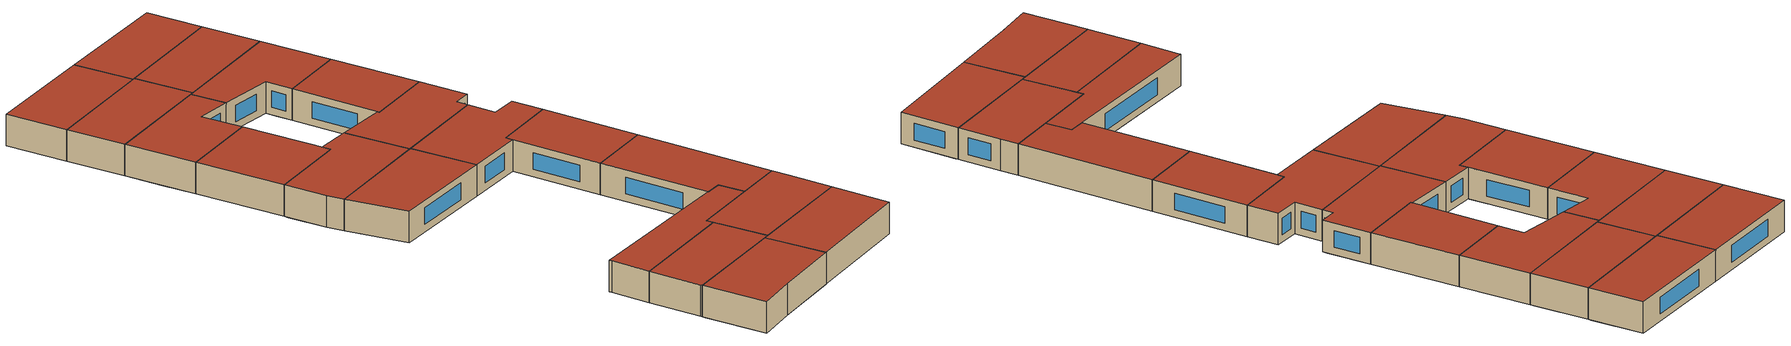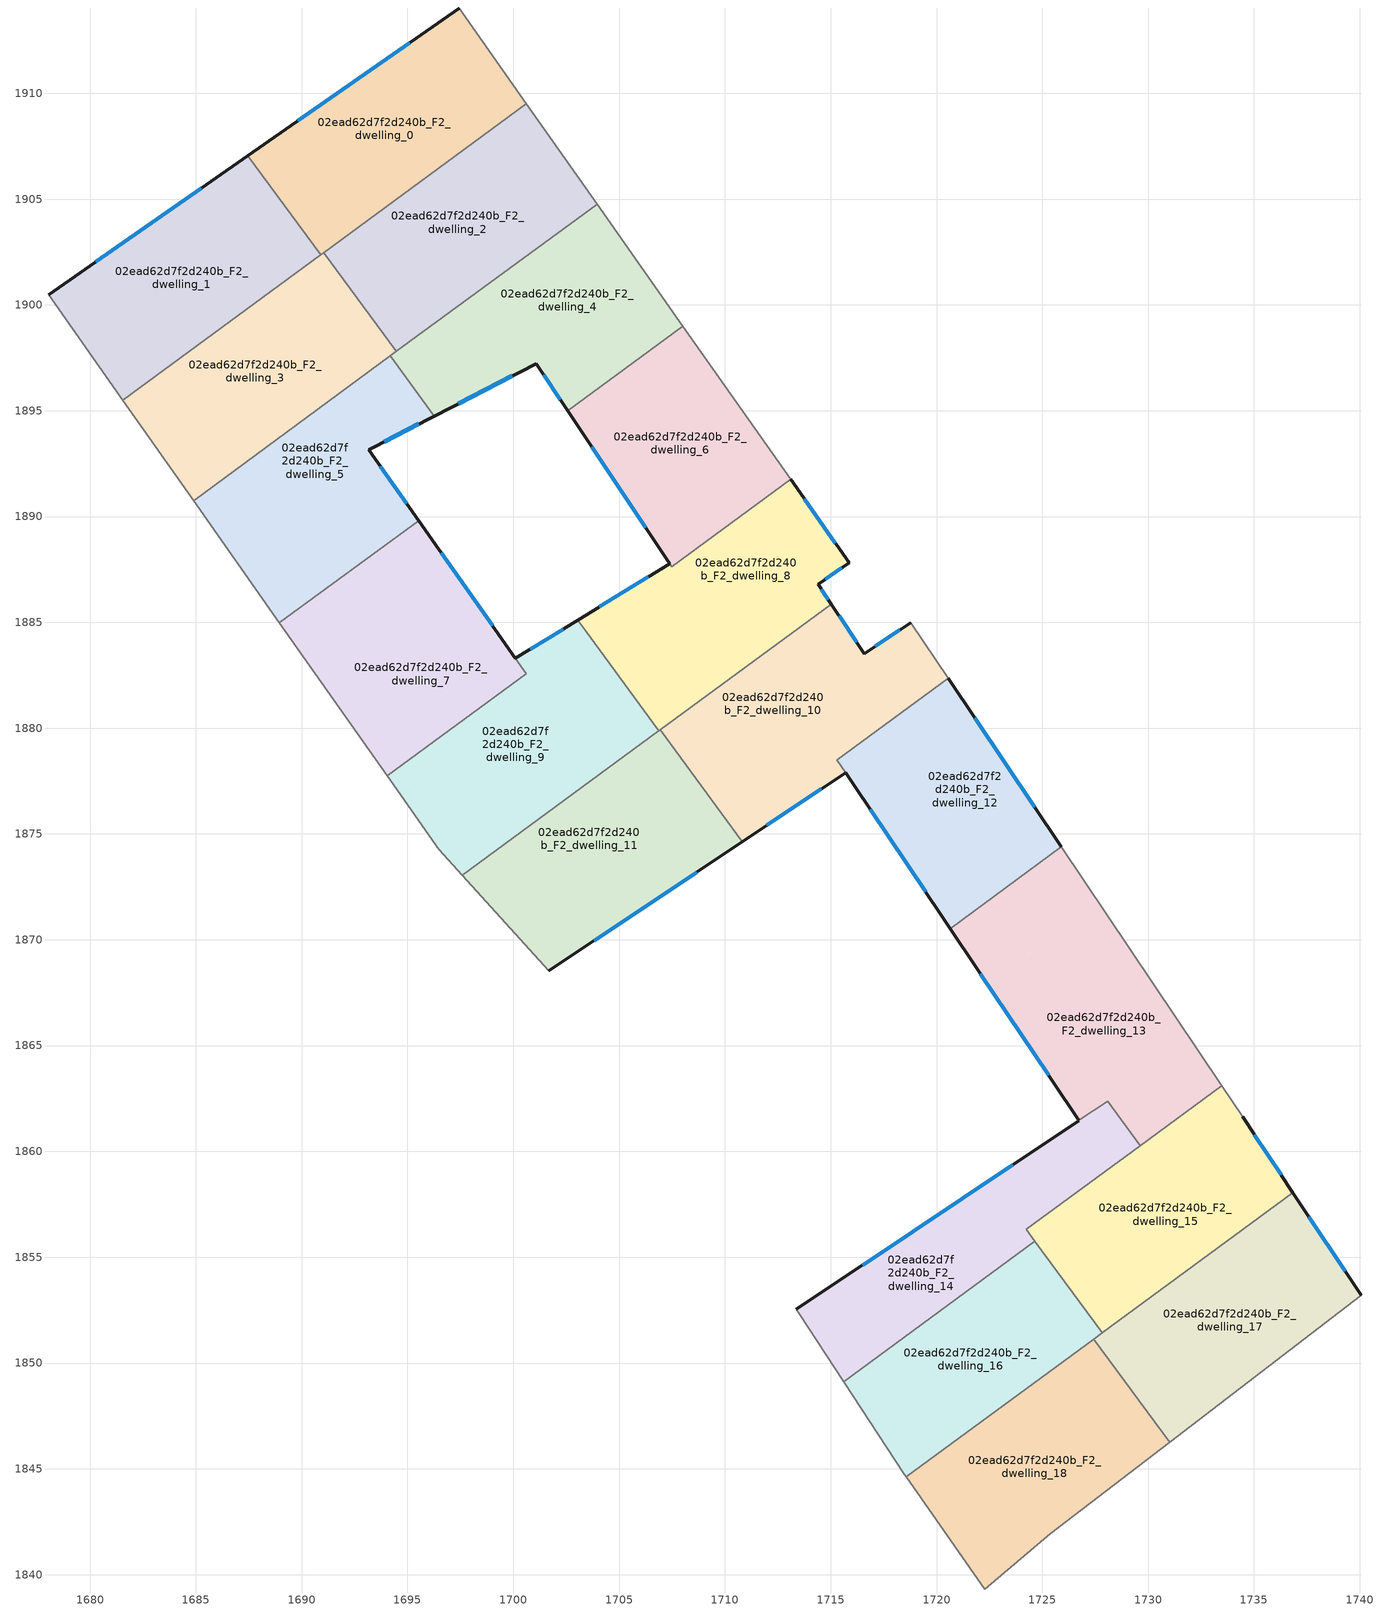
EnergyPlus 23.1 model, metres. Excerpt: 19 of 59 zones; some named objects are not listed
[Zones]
02ead62d7f2d240b_F2_dwelling_0
 floor to 02ead62d7f2d240b_F1_dwelling_0 (EU_floor_Construction): 1697.44,1914.03 1700.45,1909.75 1690.73,1902.61 1687.46,1907.06 z6
 floor adiabatic (EU_floor_Construction): 1700.45,1909.75 1700.62,1909.52 1690.9,1902.38 1690.73,1902.61 z6
 wall outside (EU_wall_Construction): 1697.44,1914.03 1687.46,1907.06 z6:9
 wall adiabatic (EU_wall_Construction): 1700.62,1909.52 1697.44,1914.03 z6:9
 wall to 02ead62d7f2d240b_F2_dwelling_1 (EU_wall_Construction): 1687.46,1907.06 1690.9,1902.38 z6:9
 wall to 02ead62d7f2d240b_F2_dwelling_2 (EU_wall_Construction): 1691.04,1902.48 1700.62,1909.52 z6:9
 wall to 02ead62d7f2d240b_F2_dwelling_3 (EU_wall_Construction): 1690.9,1902.38 1691.04,1902.48 z6:9
 window (EU_Window_Construction): 1695.1,1912.39 1689.8,1908.7 z6.7:8.3
 roof outside (EU_roof_Construction): 1700.62,1909.52 1697.44,1914.03 1687.46,1907.06 1690.9,1902.38 z9
02ead62d7f2d240b_F2_dwelling_1
 floor to 02ead62d7f2d240b_F1_dwelling_0 (EU_floor_Construction): 1687.46,1907.06 1690.73,1902.61 1690.72,1902.6 1687.45,1907.05 z6
 floor adiabatic (EU_floor_Construction): 1687.46,1907.06 1687.45,1907.05 1690.72,1902.6 1690.73,1902.61 1690.9,1902.38 1681.55,1895.51 1678.05,1900.49 z6
 wall outside (EU_wall_Construction): 1687.46,1907.06 1678.05,1900.49 z6:9
 wall adiabatic (EU_wall_Construction): 1678.05,1900.49 1681.55,1895.51 z6:9
 wall to 02ead62d7f2d240b_F2_dwelling_3 (EU_wall_Construction): 1681.55,1895.51 1690.9,1902.38 z6:9
 window (EU_Window_Construction): 1685.25,1905.52 1680.26,1902.03 z6.7:8.3
 roof outside (EU_roof_Construction): 1690.9,1902.38 1687.46,1907.06 1678.05,1900.49 1681.55,1895.51 z9
02ead62d7f2d240b_F2_dwelling_10
 floor to 02ead62d7f2d240b_F1_dwelling_10 (EU_floor_Construction): 1718.79,1884.99 1719.57,1883.83 1709.51,1876.43 1706.94,1879.92 1715.03,1885.86 1716.59,1883.52 z6
 floor to 02ead62d7f2d240b_F1_dwelling_13 (EU_floor_Construction): 1715.7,1880.98 1716.73,1879.57 1715.29,1878.51 1715.71,1877.89 1710.82,1874.64 1709.51,1876.43 z6
 floor to 02ead62d7f2d240b_F1_dwelling_12 (EU_floor_Construction): 1719.57,1883.83 1720.54,1882.37 1716.73,1879.57 1715.7,1880.98 z6
 wall outside (EU_wall_Construction): 1718.79,1884.99 1716.59,1883.52 1715.03,1885.86 / 1710.82,1874.64 1715.71,1877.89 z6:9
 wall adiabatic (EU_wall_Construction): 1720.54,1882.37 1718.79,1884.99 z6:9
 wall to 02ead62d7f2d240b_F2_dwelling_12 (EU_wall_Construction): 1715.71,1877.89 1715.29,1878.51 / 1715.3,1878.51 1720.54,1882.37 z6:9
 wall to 02ead62d7f2d240b_F2_dwelling_11 (EU_wall_Construction): 1706.94,1879.92 1710.82,1874.64 z6:9
 wall to 02ead62d7f2d240b_F2_dwelling_8 (EU_wall_Construction): 1715.03,1885.86 1706.94,1879.92 z6:9
 window (EU_Window_Construction): 1716.23,1884.07 1715.39,1885.31 / 1718.27,1884.65 1717.11,1883.87 / 1711.97,1875.4 1714.56,1877.13 z6.7:8.3
 roof outside (EU_roof_Construction): 1715.71,1877.89 1715.29,1878.51 1720.54,1882.37 1718.79,1884.99 1716.59,1883.52 1715.03,1885.86 1706.94,1879.92 1710.82,1874.64 z9
02ead62d7f2d240b_F2_dwelling_11
 floor to 02ead62d7f2d240b_F1_dwelling_11 (EU_floor_Construction): 1706.66,1879.71 1709.22,1876.22 1700.51,1869.82 1697.59,1873.04 z6
 floor to 02ead62d7f2d240b_F1_dwelling_13 (EU_floor_Construction): 1709.5,1876.43 1710.82,1874.63 1701.68,1868.53 1700.51,1869.82 z6
 floor to 02ead62d7f2d240b_F1_dwelling_10 (EU_floor_Construction): 1706.94,1879.92 1709.5,1876.43 1709.22,1876.22 1706.66,1879.71 z6
 wall outside (EU_wall_Construction): 1701.68,1868.53 1710.82,1874.63 z6:9
 wall adiabatic (EU_wall_Construction): 1697.59,1873.04 1701.68,1868.53 z6:9
 wall to 02ead62d7f2d240b_F2_dwelling_9 (EU_wall_Construction): 1706.88,1879.87 1697.59,1873.04 z6:9
 wall to 02ead62d7f2d240b_F2_dwelling_8 (EU_wall_Construction): 1706.94,1879.92 1706.88,1879.87 z6:9
 window (EU_Window_Construction): 1703.83,1869.97 1708.67,1873.2 z6.7:8.3
 roof outside (EU_roof_Construction): 1710.82,1874.63 1706.94,1879.92 1697.59,1873.04 1701.68,1868.53 z9
02ead62d7f2d240b_F2_dwelling_12
 floor to 02ead62d7f2d240b_F1_dwelling_12 (EU_floor_Construction): 1720.54,1882.37 1725.9,1874.39 1722.42,1871.83 1716.73,1879.57 z6
 floor to 02ead62d7f2d240b_F1_dwelling_13 (EU_floor_Construction): 1716.73,1879.57 1722.42,1871.83 1720.65,1870.53 1715.29,1878.51 z6
 wall outside (EU_wall_Construction): 1725.9,1874.39 1720.54,1882.37 / 1715.71,1877.89 1720.65,1870.53 z6:9
 wall to 02ead62d7f2d240b_F2_dwelling_13 (EU_wall_Construction): 1720.65,1870.53 1725.9,1874.39 z6:9
 window (EU_Window_Construction): 1724.64,1876.26 1721.8,1880.5 / 1716.87,1876.16 1719.49,1872.26 z6.7:8.3
 roof outside (EU_roof_Construction): 1725.9,1874.39 1720.54,1882.37 1715.3,1878.51 1720.65,1870.53 z9
02ead62d7f2d240b_F2_dwelling_13
 floor to 02ead62d7f2d240b_F1_dwelling_14 (EU_floor_Construction): 1727.66,1871.76 1733.47,1863.1 1729.63,1860.28 1728.09,1862.37 1727.31,1861.85 1722.7,1868.12 z6
 floor to 02ead62d7f2d240b_F1_dwelling_12 (EU_floor_Construction): 1725.9,1874.39 1727.66,1871.76 1724.29,1869.28 1722.42,1871.83 z6
 floor adiabatic (EU_floor_Construction): 1724.29,1869.28 1722.7,1868.12 1727.31,1861.85 1726.73,1861.46 1720.65,1870.53 1722.42,1871.83 z6
 wall outside (EU_wall_Construction): 1720.65,1870.53 1726.73,1861.46 z6:9
 wall adiabatic (EU_wall_Construction): 1733.47,1863.1 1725.9,1874.39 z6:9
 wall to 02ead62d7f2d240b_F2_dwelling_14 (EU_wall_Construction): 1726.73,1861.46 1728.09,1862.37 1729.63,1860.28 z6:9
 wall to 02ead62d7f2d240b_F2_dwelling_15 (EU_wall_Construction): 1729.63,1860.28 1733.47,1863.1 z6:9
 window (EU_Window_Construction): 1722.08,1868.4 1725.3,1863.59 z6.7:8.3
 roof outside (EU_roof_Construction): 1733.47,1863.1 1725.9,1874.39 1720.65,1870.53 1726.73,1861.46 1728.09,1862.37 1729.63,1860.28 z9
02ead62d7f2d240b_F2_dwelling_14
 floor to 02ead62d7f2d240b_F1_dwelling_15 (EU_floor_Construction): 1727.31,1861.85 1728.87,1859.72 1724.23,1856.31 1724.59,1855.82 1715.57,1849.19 1713.5,1852.33 1713.37,1852.53 z6
 floor adiabatic (EU_floor_Construction): 1724.57,1855.81 1724.63,1855.73 1715.62,1849.11 1715.57,1849.19 z6
 floor to 02ead62d7f2d240b_F1_dwelling_14 (EU_floor_Construction): 1728.09,1862.37 1729.63,1860.28 1728.87,1859.72 1727.31,1861.85 z6
 wall outside (EU_wall_Construction): 1726.73,1861.46 1713.37,1852.53 z6:9
 wall adiabatic (EU_wall_Construction): 1713.37,1852.53 1713.5,1852.33 1715.62,1849.11 z6:9
 wall to 02ead62d7f2d240b_F2_dwelling_16 (EU_wall_Construction): 1715.62,1849.11 1724.65,1855.75 z6:9
 wall to 02ead62d7f2d240b_F2_dwelling_15 (EU_wall_Construction): 1724.65,1855.75 1724.23,1856.31 1729.63,1860.28 z6:9
 window (EU_Window_Construction): 1723.59,1859.36 1716.51,1854.63 z6.7:8.3
 roof outside (EU_roof_Construction): 1724.65,1855.75 1724.23,1856.31 1729.63,1860.28 1728.09,1862.37 1713.37,1852.53 1713.5,1852.33 1715.62,1849.11 z9
02ead62d7f2d240b_F2_dwelling_15
 floor to 02ead62d7f2d240b_F1_dwelling_14 (EU_floor_Construction): 1733.47,1863.1 1733.81,1862.6 1729.23,1859.23 1728.87,1859.72 z6
 floor to 02ead62d7f2d240b_F1_dwelling_16 (EU_floor_Construction): 1734.46,1861.63 1736.84,1858.05 1727.82,1851.43 1724.59,1855.82 1733.81,1862.6 z6
 floor to 02ead62d7f2d240b_F1_dwelling_15 (EU_floor_Construction): 1728.87,1859.72 1729.23,1859.23 1724.59,1855.82 1724.23,1856.31 z6
 wall outside (EU_wall_Construction): 1736.84,1858.05 1734.46,1861.63 z6:9
 wall adiabatic (EU_wall_Construction): 1734.46,1861.63 1733.47,1863.1 z6:9
 wall to 02ead62d7f2d240b_F2_dwelling_17 (EU_wall_Construction): 1727.82,1851.43 1736.84,1858.05 z6:9
 wall to 02ead62d7f2d240b_F2_dwelling_16 (EU_wall_Construction): 1724.65,1855.75 1727.82,1851.43 z6:9
 window (EU_Window_Construction): 1736.28,1858.89 1735.02,1860.79 z6.7:8.3
 roof outside (EU_roof_Construction): 1736.84,1858.05 1734.46,1861.63 1733.47,1863.1 1724.23,1856.31 1727.82,1851.43 z9
02ead62d7f2d240b_F2_dwelling_16
 floor adiabatic (EU_floor_Construction): 1724.63,1855.73 1727.8,1851.41 1718.57,1844.63 1718.48,1844.75 1715.62,1849.11 z6
 floor to 02ead62d7f2d240b_F1_dwelling_16 (EU_floor_Construction): 1724.65,1855.75 1727.82,1851.43 1727.8,1851.41 1724.63,1855.73 z6
 wall adiabatic (EU_wall_Construction): 1715.62,1849.11 1718.48,1844.75 1718.57,1844.63 z6:9
 wall to 02ead62d7f2d240b_F2_dwelling_18 (EU_wall_Construction): 1718.57,1844.63 1727.42,1851.13 z6:9
 wall to 02ead62d7f2d240b_F2_dwelling_17 (EU_wall_Construction): 1727.42,1851.13 1727.82,1851.43 z6:9
 roof outside (EU_roof_Construction): 1727.82,1851.43 1724.65,1855.75 1715.62,1849.11 1718.48,1844.75 1718.57,1844.63 z9
02ead62d7f2d240b_F2_dwelling_17
 floor adiabatic (EU_floor_Construction): 1737,1857.8 1740.07,1853.19 1731.01,1846.25 1727.6,1850.89 z6
 floor to 02ead62d7f2d240b_F1_dwelling_16 (EU_floor_Construction): 1736.84,1858.05 1737,1857.8 1727.98,1851.17 1727.8,1851.41 z6
 floor to 02ead62d7f2d240b_F1_dwelling_17 (EU_floor_Construction): 1727.8,1851.41 1727.98,1851.17 1727.6,1850.89 1727.42,1851.13 z6
 wall outside (EU_wall_Construction): 1740.07,1853.19 1736.84,1858.05 z6:9
 wall adiabatic (EU_wall_Construction): 1731.01,1846.25 1740.07,1853.19 z6:9
 wall to 02ead62d7f2d240b_F2_dwelling_18 (EU_wall_Construction): 1727.42,1851.13 1731.01,1846.25 z6:9
 window (EU_Window_Construction): 1739.31,1854.33 1737.59,1856.91 z6.7:8.3
 roof outside (EU_roof_Construction): 1740.07,1853.19 1736.84,1858.05 1727.42,1851.13 1731.01,1846.25 z9
02ead62d7f2d240b_F2_dwelling_18
 floor to 02ead62d7f2d240b_F1_dwelling_19 (EU_floor_Construction): 1727.59,1850.88 1731,1846.24 1725.37,1841.92 1722.29,1839.32 1718.74,1844.38 z6
 floor adiabatic (EU_floor_Construction): 1727.6,1850.89 1731.01,1846.25 1731,1846.24 1727.59,1850.88 z6
 floor to 02ead62d7f2d240b_F1_dwelling_17 (EU_floor_Construction): 1727.42,1851.13 1727.6,1850.89 1718.74,1844.38 1718.57,1844.63 z6
 wall adiabatic (EU_wall_Construction): 1718.57,1844.63 1722.29,1839.32 1725.37,1841.92 1731.01,1846.25 z6:9
 roof outside (EU_roof_Construction): 1725.37,1841.92 1731.01,1846.25 1727.42,1851.13 1718.57,1844.63 1722.29,1839.32 z9
02ead62d7f2d240b_F2_dwelling_2
 floor to 02ead62d7f2d240b_F1_dwelling_4 (EU_floor_Construction): 1703.62,1905.24 1703.96,1904.77 1695.78,1898.76 1695.43,1899.23 z6
 floor to 02ead62d7f2d240b_F1_dwelling_5 (EU_floor_Construction): 1695.43,1899.23 1695.78,1898.76 1694.47,1897.8 1694.13,1898.27 z6
 floor adiabatic (EU_floor_Construction): 1700.62,1909.52 1703.62,1905.24 1694.13,1898.27 1691.04,1902.48 z6
 wall adiabatic (EU_wall_Construction): 1703.96,1904.77 1700.62,1909.52 z6:9
 wall to 02ead62d7f2d240b_F2_dwelling_3 (EU_wall_Construction): 1691.04,1902.48 1694.47,1897.8 z6:9
 wall to 02ead62d7f2d240b_F2_dwelling_4 (EU_wall_Construction): 1694.47,1897.8 1703.96,1904.77 z6:9
 roof outside (EU_roof_Construction): 1703.96,1904.77 1700.62,1909.52 1691.04,1902.48 1694.47,1897.8 z9
02ead62d7f2d240b_F2_dwelling_3
 floor adiabatic (EU_floor_Construction): 1691.04,1902.48 1694.13,1898.27 1684.56,1891.23 1681.55,1895.51 z6
 floor to 02ead62d7f2d240b_F1_dwelling_5 (EU_floor_Construction): 1694.13,1898.27 1694.47,1897.8 1684.89,1890.76 1684.56,1891.23 z6
 wall adiabatic (EU_wall_Construction): 1681.55,1895.51 1684.89,1890.76 z6:9
 wall to 02ead62d7f2d240b_F2_dwelling_5 (EU_wall_Construction): 1684.89,1890.76 1694.18,1897.59 z6:9
 wall to 02ead62d7f2d240b_F2_dwelling_4 (EU_wall_Construction): 1694.18,1897.59 1694.47,1897.8 z6:9
 roof outside (EU_roof_Construction): 1694.47,1897.8 1691.04,1902.48 1681.55,1895.51 1684.89,1890.76 z9
02ead62d7f2d240b_F2_dwelling_4
 floor to 02ead62d7f2d240b_F1_dwelling_4 (EU_floor_Construction): 1703.96,1904.77 1707.22,1900.12 1701.81,1896.14 1701.08,1897.23 1698.05,1895.67 1695.78,1898.76 z6
 floor to 02ead62d7f2d240b_F1_dwelling_7 (EU_floor_Construction): 1701.85,1896.17 1702.67,1895.06 1702.58,1894.99 1701.81,1896.14 z6
 floor to 02ead62d7f2d240b_F1_dwelling_5 (EU_floor_Construction): 1695.78,1898.76 1698.05,1895.67 1696.27,1894.75 1694.18,1897.59 z6
 floor to 02ead62d7f2d240b_F1_dwelling_8 (EU_floor_Construction): 1707.22,1900.12 1708.02,1898.99 1702.67,1895.06 1701.85,1896.17 1701.87,1896.19 z6
 wall outside (EU_wall_Construction): 1696.27,1894.75 1701.08,1897.23 1702.58,1894.99 z6:9
 wall to 02ead62d7f2d240b_F2_dwelling_5 (EU_wall_Construction): 1694.18,1897.59 1696.27,1894.75 z6:9
 wall adiabatic (EU_wall_Construction): 1708.02,1898.99 1703.96,1904.77 z6:9
 wall to 02ead62d7f2d240b_F2_dwelling_6 (EU_wall_Construction): 1702.58,1894.99 1708.02,1898.99 z6:9
 window (EU_Window_Construction): 1697.4,1895.33 1699.95,1896.65 / 1701.43,1896.7 1702.22,1895.52 z6.7:8.3
 roof outside (EU_roof_Construction): 1708.02,1898.99 1703.96,1904.77 1694.18,1897.59 1696.27,1894.75 1701.08,1897.23 1702.58,1894.99 z9
02ead62d7f2d240b_F2_dwelling_5
 floor to 02ead62d7f2d240b_F1_dwelling_5 (EU_floor_Construction): 1694.18,1897.59 1696.27,1894.75 1693.16,1893.15 1693.63,1892.49 1687.07,1887.67 1684.89,1890.76 z6
 floor to 02ead62d7f2d240b_F1_dwelling_6 (EU_floor_Construction): 1693.63,1892.49 1695.52,1889.81 1688.95,1884.98 1687.07,1887.67 z6
 wall outside (EU_wall_Construction): 1695.52,1889.81 1693.16,1893.15 1696.27,1894.75 z6:9
 wall to 02ead62d7f2d240b_F2_dwelling_7 (EU_wall_Construction): 1688.95,1884.98 1695.52,1889.81 z6:9
 wall adiabatic (EU_wall_Construction): 1684.89,1890.76 1688.95,1884.98 z6:9
 window (EU_Window_Construction): 1693.89,1893.53 1695.54,1894.38 / 1694.97,1890.59 1693.72,1892.37 z6.7:8.3
 roof outside (EU_roof_Construction): 1695.52,1889.81 1693.16,1893.15 1696.27,1894.75 1694.18,1897.59 1684.89,1890.76 1688.95,1884.98 z9
02ead62d7f2d240b_F2_dwelling_6
 floor adiabatic (EU_floor_Construction): 1708.02,1898.99 1713.1,1891.76 1707.9,1887.94 1702.67,1895.06 z6
 floor to 02ead62d7f2d240b_F1_dwelling_7 (EU_floor_Construction): 1702.67,1895.06 1707.9,1887.94 1707.49,1887.63 1707.39,1887.77 1702.58,1894.99 z6
 wall outside (EU_wall_Construction): 1702.58,1894.99 1707.39,1887.78 z6:9
 wall adiabatic (EU_wall_Construction): 1713.1,1891.76 1708.02,1898.99 z6:9
 wall to 02ead62d7f2d240b_F2_dwelling_8 (EU_wall_Construction): 1707.39,1887.77 1707.49,1887.63 1713.1,1891.76 z6:9
 window (EU_Window_Construction): 1703.71,1893.3 1706.26,1889.47 z6.7:8.3
 roof outside (EU_roof_Construction): 1713.1,1891.76 1708.02,1898.99 1702.58,1894.99 1707.39,1887.78 1707.49,1887.63 z9
02ead62d7f2d240b_F2_dwelling_7
 floor to 02ead62d7f2d240b_F1_dwelling_6 (EU_floor_Construction): 1695.52,1889.81 1697.24,1887.37 1690.67,1882.54 1688.95,1884.98 z6
 floor to 02ead62d7f2d240b_F1_dwelling_7 (EU_floor_Construction): 1697.24,1887.37 1700.61,1882.58 1694.04,1877.75 1690.67,1882.54 z6
 wall outside (EU_wall_Construction): 1700.1,1883.31 1695.52,1889.81 z6:9
 wall adiabatic (EU_wall_Construction): 1688.95,1884.98 1694.04,1877.75 z6:9
 wall to 02ead62d7f2d240b_F2_dwelling_9 (EU_wall_Construction): 1694.04,1877.75 1700.61,1882.58 1700.1,1883.31 z6:9
 window (EU_Window_Construction): 1699.03,1884.83 1696.6,1888.28 z6.7:8.3
 roof outside (EU_roof_Construction): 1700.61,1882.58 1695.52,1889.81 1688.95,1884.98 1694.04,1877.75 z9
02ead62d7f2d240b_F2_dwelling_8
 floor to 02ead62d7f2d240b_F1_dwelling_10 (EU_floor_Construction): 1715.61,1888.2 1715.87,1887.82 1714.4,1886.79 1715.03,1885.86 1706.88,1879.87 1705.97,1881.12 z6
 floor to 02ead62d7f2d240b_F1_dwelling_7 (EU_floor_Construction): 1707.9,1887.94 1708.16,1887.59 1703.65,1884.27 1703.37,1884.66 1703.04,1885.11 1707.39,1887.77 1707.49,1887.63 z6
 floor adiabatic (EU_floor_Construction): 1713.1,1891.76 1715.61,1888.2 1705.97,1881.12 1703.4,1884.62 1703.37,1884.66 1703.65,1884.27 1708.16,1887.59 1707.9,1887.94 z6
 wall outside (EU_wall_Construction): 1707.39,1887.77 1703.04,1885.11 / 1715.03,1885.86 1714.4,1886.79 1715.87,1887.82 1713.1,1891.76 z6:9
 wall to 02ead62d7f2d240b_F2_dwelling_9 (EU_wall_Construction): 1703.4,1884.62 1706.88,1879.87 / 1703.04,1885.11 1703.39,1884.62 z6:9
 window (EU_Window_Construction): 1706.37,1887.15 1704.07,1885.74 / 1715.22,1888.74 1713.75,1890.83 / 1714.75,1887.03 1715.53,1887.58 / 1714.88,1886.08 1714.55,1886.57 z6.7:8.3
 roof outside (EU_roof_Construction): 1715.03,1885.86 1714.4,1886.79 1715.87,1887.82 1713.1,1891.76 1707.49,1887.63 1707.39,1887.77 1703.04,1885.11 1703.4,1884.62 1706.88,1879.87 z9
02ead62d7f2d240b_F2_dwelling_9
 floor to 02ead62d7f2d240b_F1_dwelling_7 (EU_floor_Construction): 1703.04,1885.11 1703.65,1884.27 1694.28,1877.39 1694.04,1877.75 1700.61,1882.58 1700.1,1883.31 z6
 floor to 02ead62d7f2d240b_F1_dwelling_9 (EU_floor_Construction): 1703.65,1884.27 1705.97,1881.12 1696.55,1874.19 1696.48,1874.27 1694.28,1877.39 z6
 floor to 02ead62d7f2d240b_F1_dwelling_11 (EU_floor_Construction): 1705.75,1880.95 1706.66,1879.71 1697.59,1873.04 1696.55,1874.19 z6
 floor to 02ead62d7f2d240b_F1_dwelling_10 (EU_floor_Construction): 1705.97,1881.12 1706.88,1879.87 1706.66,1879.71 1705.75,1880.95 z6
 wall outside (EU_wall_Construction): 1703.04,1885.11 1700.1,1883.31 z6:9
 wall adiabatic (EU_wall_Construction): 1694.04,1877.75 1696.48,1874.27 1697.59,1873.04 z6:9
 window (EU_Window_Construction): 1702.35,1884.68 1700.79,1883.73 z6.7:8.3
 roof outside (EU_roof_Construction): 1706.88,1879.87 1703.04,1885.11 1700.1,1883.31 1700.61,1882.58 1694.04,1877.75 1696.48,1874.27 1697.59,1873.04 z9
[Building]
EU S2 Campaign: North Axis=0; Terrain=City; Solar Distribution=FullExterior
[Site:Location]
Budapest.Ferenc.Liszt.Intl.AP: Latitude=47.437; Longitude=19.256; Time Zone=1; Elevation=185
[SizingPeriod:WeatherFileDays]
AnnualSizingPeriod: Begin Month=1; Begin Day of Month=1; End Month=12; End Day of Month=31; Day of Week for Start Day=Monday; Use Weather File Daylight Saving Period=No; Use Weather File Rain and Snow Indicators=No
[MATERIAL]
EU_InternalMass_Material: Roughness=MediumRough; Thickness=0.1; Conductivity=1; Density=1800; Specific Heat=900; Thermal Absorptance=0.9; Solar Absorptance=0.7; Visible Absorptance=0.7
[MATERIAL:NOMASS] Roughness=MediumRough; Thermal Absorptance=0.9; Solar Absorptance=0.7; Visible Absorptance=0.7
Name | Thermal Resistance
EU_wall_NoMass | 0.832559
EU_roof_NoMass | 1.39638
EU_floor_NoMass | 0.872794
[WINDOWMATERIAL:SIMPLEGLAZINGSYSTEM]
EU_Window_SimpleGlazing: UFactor=2.79869; Solar Heat Gain Coefficient=0.75; Visible Transmittance=0.75
[CONSTRUCTION]
EU_wall_Construction: EU_wall_NoMass
EU_roof_Construction: EU_roof_NoMass
EU_floor_Construction: EU_floor_NoMass
EU_Window_Construction: EU_Window_SimpleGlazing
EU_InternalMass_Construction: EU_InternalMass_Material
[ZONE] Type=1; Multiplier=1; Ceiling Height=autocalculate; Floor Area=autocalculate; Part of Total Floor Area=Yes
Name | Volume
02ead62d7f2d240b_F2_dwelling_0 | 205.924
02ead62d7f2d240b_F2_dwelling_1; 02ead62d7f2d240b_F2_dwelling_18 | 205.951
02ead62d7f2d240b_F2_dwelling_10 | 216.71
02ead62d7f2d240b_F2_dwelling_11 | 213.359
02ead62d7f2d240b_F2_dwelling_12 | 187.684
02ead62d7f2d240b_F2_dwelling_13 | 252.039
02ead62d7f2d240b_F2_dwelling_14 | 183.352
02ead62d7f2d240b_F2_dwelling_15 | 205.955
02ead62d7f2d240b_F2_dwelling_16 | 182.429
02ead62d7f2d240b_F2_dwelling_17 | 205.934
02ead62d7f2d240b_F2_dwelling_2 | 205.939
02ead62d7f2d240b_F2_dwelling_3 | 205.938
02ead62d7f2d240b_F2_dwelling_4 | 205.952
02ead62d7f2d240b_F2_dwelling_5 | 205.975
02ead62d7f2d240b_F2_dwelling_6 | 181.958
02ead62d7f2d240b_F2_dwelling_7 | 216.368
02ead62d7f2d240b_F2_dwelling_8 | 211.829
02ead62d7f2d240b_F2_dwelling_9 | 213.637
[INTERNALMASS] Construction=EU_InternalMass_Construction
Name | Zone or ZoneList | Surface Area
02ead62d7f2d240b_F2_dwelling_0_EU_InternalMass | 02ead62d7f2d240b_F2_dwelling_0 | 68.6409
02ead62d7f2d240b_F2_dwelling_1_EU_InternalMass | 02ead62d7f2d240b_F2_dwelling_1 | 68.6484
02ead62d7f2d240b_F2_dwelling_2_EU_InternalMass | 02ead62d7f2d240b_F2_dwelling_2 | 68.6478
02ead62d7f2d240b_F2_dwelling_3_EU_InternalMass | 02ead62d7f2d240b_F2_dwelling_3 | 68.644
02ead62d7f2d240b_F2_dwelling_4_EU_InternalMass | 02ead62d7f2d240b_F2_dwelling_4 | 68.6504
02ead62d7f2d240b_F2_dwelling_5_EU_InternalMass | 02ead62d7f2d240b_F2_dwelling_5 | 68.6564
02ead62d7f2d240b_F2_dwelling_6_EU_InternalMass | 02ead62d7f2d240b_F2_dwelling_6 | 60.6477
02ead62d7f2d240b_F2_dwelling_7_EU_InternalMass | 02ead62d7f2d240b_F2_dwelling_7 | 72.1213
02ead62d7f2d240b_F2_dwelling_8_EU_InternalMass | 02ead62d7f2d240b_F2_dwelling_8 | 70.6098
02ead62d7f2d240b_F2_dwelling_9_EU_InternalMass | 02ead62d7f2d240b_F2_dwelling_9 | 71.2109
02ead62d7f2d240b_F2_dwelling_10_EU_InternalMass | 02ead62d7f2d240b_F2_dwelling_10 | 72.2365
02ead62d7f2d240b_F2_dwelling_11_EU_InternalMass | 02ead62d7f2d240b_F2_dwelling_11 | 71.137
02ead62d7f2d240b_F2_dwelling_12_EU_InternalMass | 02ead62d7f2d240b_F2_dwelling_12 | 62.5625
02ead62d7f2d240b_F2_dwelling_13_EU_InternalMass | 02ead62d7f2d240b_F2_dwelling_13 | 84.0129
02ead62d7f2d240b_F2_dwelling_14_EU_InternalMass | 02ead62d7f2d240b_F2_dwelling_14 | 61.1072
02ead62d7f2d240b_F2_dwelling_15_EU_InternalMass | 02ead62d7f2d240b_F2_dwelling_15 | 68.6514
02ead62d7f2d240b_F2_dwelling_16_EU_InternalMass | 02ead62d7f2d240b_F2_dwelling_16 | 60.8098
02ead62d7f2d240b_F2_dwelling_17_EU_InternalMass | 02ead62d7f2d240b_F2_dwelling_17 | 68.6456
02ead62d7f2d240b_F2_dwelling_18_EU_InternalMass | 02ead62d7f2d240b_F2_dwelling_18 | 68.651
[OTHEREQUIPMENT] Fuel Type=Electricity; Design Level Calculation Method=Watts/Area; Power per Zone Floor Area=1; Fraction Latent=0; Fraction Radiant=0; Fraction Lost=0; Carbon Dioxide Generation Rate=0; EndUse Subcategory=EU_Step8_InternalGains
Name | Zone or ZoneList or Space or SpaceList | Schedule
EU_Step8_InternalGain_02ead62d7f2d240b_F2_dwelling_0_f000 | 02ead62d7f2d240b_F2_dwelling_0 | EU_Step8_GainSchedule_02ead62d7f2d240b_F2_dwelling_0_f000
EU_Step8_InternalGain_02ead62d7f2d240b_F2_dwelling_1_f000 | 02ead62d7f2d240b_F2_dwelling_1 | EU_Step8_GainSchedule_02ead62d7f2d240b_F2_dwelling_1_f000
EU_Step8_InternalGain_02ead62d7f2d240b_F2_dwelling_2_f000 | 02ead62d7f2d240b_F2_dwelling_2 | EU_Step8_GainSchedule_02ead62d7f2d240b_F2_dwelling_2_f000
EU_Step8_InternalGain_02ead62d7f2d240b_F2_dwelling_3_f000 | 02ead62d7f2d240b_F2_dwelling_3 | EU_Step8_GainSchedule_02ead62d7f2d240b_F2_dwelling_3_f000
EU_Step8_InternalGain_02ead62d7f2d240b_F2_dwelling_4_f000 | 02ead62d7f2d240b_F2_dwelling_4 | EU_Step8_GainSchedule_02ead62d7f2d240b_F2_dwelling_4_f000
EU_Step8_InternalGain_02ead62d7f2d240b_F2_dwelling_5_f000 | 02ead62d7f2d240b_F2_dwelling_5 | EU_Step8_GainSchedule_02ead62d7f2d240b_F2_dwelling_5_f000
EU_Step8_InternalGain_02ead62d7f2d240b_F2_dwelling_6_f000 | 02ead62d7f2d240b_F2_dwelling_6 | EU_Step8_GainSchedule_02ead62d7f2d240b_F2_dwelling_6_f000
EU_Step8_InternalGain_02ead62d7f2d240b_F2_dwelling_7_f000 | 02ead62d7f2d240b_F2_dwelling_7 | EU_Step8_GainSchedule_02ead62d7f2d240b_F2_dwelling_7_f000
EU_Step8_InternalGain_02ead62d7f2d240b_F2_dwelling_8_f000 | 02ead62d7f2d240b_F2_dwelling_8 | EU_Step8_GainSchedule_02ead62d7f2d240b_F2_dwelling_8_f000
EU_Step8_InternalGain_02ead62d7f2d240b_F2_dwelling_9_f000 | 02ead62d7f2d240b_F2_dwelling_9 | EU_Step8_GainSchedule_02ead62d7f2d240b_F2_dwelling_9_f000
EU_Step8_InternalGain_02ead62d7f2d240b_F2_dwelling_10_f000 | 02ead62d7f2d240b_F2_dwelling_10 | EU_Step8_GainSchedule_02ead62d7f2d240b_F2_dwelling_10_f000
EU_Step8_InternalGain_02ead62d7f2d240b_F2_dwelling_11_f000 | 02ead62d7f2d240b_F2_dwelling_11 | EU_Step8_GainSchedule_02ead62d7f2d240b_F2_dwelling_11_f000
EU_Step8_InternalGain_02ead62d7f2d240b_F2_dwelling_12_f000 | 02ead62d7f2d240b_F2_dwelling_12 | EU_Step8_GainSchedule_02ead62d7f2d240b_F2_dwelling_12_f000
EU_Step8_InternalGain_02ead62d7f2d240b_F2_dwelling_13_f000 | 02ead62d7f2d240b_F2_dwelling_13 | EU_Step8_GainSchedule_02ead62d7f2d240b_F2_dwelling_13_f000
EU_Step8_InternalGain_02ead62d7f2d240b_F2_dwelling_14_f000 | 02ead62d7f2d240b_F2_dwelling_14 | EU_Step8_GainSchedule_02ead62d7f2d240b_F2_dwelling_14_f000
EU_Step8_InternalGain_02ead62d7f2d240b_F2_dwelling_15_f000 | 02ead62d7f2d240b_F2_dwelling_15 | EU_Step8_GainSchedule_02ead62d7f2d240b_F2_dwelling_15_f000
EU_Step8_InternalGain_02ead62d7f2d240b_F2_dwelling_16_f000 | 02ead62d7f2d240b_F2_dwelling_16 | EU_Step8_GainSchedule_02ead62d7f2d240b_F2_dwelling_16_f000
EU_Step8_InternalGain_02ead62d7f2d240b_F2_dwelling_17_f000 | 02ead62d7f2d240b_F2_dwelling_17 | EU_Step8_GainSchedule_02ead62d7f2d240b_F2_dwelling_17_f000
EU_Step8_InternalGain_02ead62d7f2d240b_F2_dwelling_18_f000 | 02ead62d7f2d240b_F2_dwelling_18 | EU_Step8_GainSchedule_02ead62d7f2d240b_F2_dwelling_18_f000
[ZONEVENTILATION:DESIGNFLOWRATE] Schedule=EU_AlwaysOn; Design Flow Rate Calculation Method=AirChanges/Hour; Air Changes per Hour=0.475469; Ventilation Type=Natural; Fan Pressure Rise=0; Fan Total Efficiency=1; Constant Term Coefficient=1; Temperature Term Coefficient=0; Velocity Term Coefficient=0; Velocity Squared Term Coefficient=0; Minimum Indoor Temperature=-100; Maximum Indoor Temperature=100; Delta Temperature=-100; Minimum Outdoor Temperature=-100; Maximum Outdoor Temperature=100; Maximum Wind Speed=40
Name | Zone or ZoneList or Space or SpaceList
EU_ConstantAir_02ead62d7f2d240b_F2_dwelling_0 | 02ead62d7f2d240b_F2_dwelling_0
EU_ConstantAir_02ead62d7f2d240b_F2_dwelling_1 | 02ead62d7f2d240b_F2_dwelling_1
EU_ConstantAir_02ead62d7f2d240b_F2_dwelling_2 | 02ead62d7f2d240b_F2_dwelling_2
EU_ConstantAir_02ead62d7f2d240b_F2_dwelling_3 | 02ead62d7f2d240b_F2_dwelling_3
EU_ConstantAir_02ead62d7f2d240b_F2_dwelling_4 | 02ead62d7f2d240b_F2_dwelling_4
EU_ConstantAir_02ead62d7f2d240b_F2_dwelling_5 | 02ead62d7f2d240b_F2_dwelling_5
EU_ConstantAir_02ead62d7f2d240b_F2_dwelling_6 | 02ead62d7f2d240b_F2_dwelling_6
EU_ConstantAir_02ead62d7f2d240b_F2_dwelling_7 | 02ead62d7f2d240b_F2_dwelling_7
EU_ConstantAir_02ead62d7f2d240b_F2_dwelling_8 | 02ead62d7f2d240b_F2_dwelling_8
EU_ConstantAir_02ead62d7f2d240b_F2_dwelling_9 | 02ead62d7f2d240b_F2_dwelling_9
EU_ConstantAir_02ead62d7f2d240b_F2_dwelling_10 | 02ead62d7f2d240b_F2_dwelling_10
EU_ConstantAir_02ead62d7f2d240b_F2_dwelling_11 | 02ead62d7f2d240b_F2_dwelling_11
EU_ConstantAir_02ead62d7f2d240b_F2_dwelling_12 | 02ead62d7f2d240b_F2_dwelling_12
EU_ConstantAir_02ead62d7f2d240b_F2_dwelling_13 | 02ead62d7f2d240b_F2_dwelling_13
EU_ConstantAir_02ead62d7f2d240b_F2_dwelling_14 | 02ead62d7f2d240b_F2_dwelling_14
EU_ConstantAir_02ead62d7f2d240b_F2_dwelling_15 | 02ead62d7f2d240b_F2_dwelling_15
EU_ConstantAir_02ead62d7f2d240b_F2_dwelling_16 | 02ead62d7f2d240b_F2_dwelling_16
EU_ConstantAir_02ead62d7f2d240b_F2_dwelling_17 | 02ead62d7f2d240b_F2_dwelling_17
EU_ConstantAir_02ead62d7f2d240b_F2_dwelling_18 | 02ead62d7f2d240b_F2_dwelling_18
[HVACTEMPLATE:ZONE:IDEALLOADSAIRSYSTEM] System Availability Schedule=EU_AlwaysOn; Maximum Heating Supply Air Temperature=50; Minimum Cooling Supply Air Temperature=13; Maximum Heating Supply Air Humidity Ratio=0.0156; Minimum Cooling Supply Air Humidity Ratio=0.0077; Heating Limit=NoLimit; Cooling Limit=NoLimit; Heating Availability Schedule=EU_AlwaysOn; Cooling Availability Schedule=EU_CoolingOff; Dehumidification Control Type=ConstantSensibleHeatRatio; Cooling Sensible Heat Ratio=0.7; Dehumidification Setpoint=60; Humidification Control Type=None; Humidification Setpoint=30; Outdoor Air Method=None; Outdoor Air Flow Rate per Person=0.00944; Outdoor Air Flow Rate per Zone Floor Area=0; Outdoor Air Flow Rate per Zone=0; Demand Controlled Ventilation Type=None; Outdoor Air Economizer Type=NoEconomizer; Heat Recovery Type=None; Sensible Heat Recovery Effectiveness=0.7; Latent Heat Recovery Effectiveness=0.65
Name | Template Thermostat
02ead62d7f2d240b_F2_dwelling_0 | EU_HeatOnly_02ead62d7f2d240b_F2_dwelling_0
02ead62d7f2d240b_F2_dwelling_1 | EU_HeatOnly_02ead62d7f2d240b_F2_dwelling_1
02ead62d7f2d240b_F2_dwelling_2 | EU_HeatOnly_02ead62d7f2d240b_F2_dwelling_2
02ead62d7f2d240b_F2_dwelling_3 | EU_HeatOnly_02ead62d7f2d240b_F2_dwelling_3
02ead62d7f2d240b_F2_dwelling_4 | EU_HeatOnly_02ead62d7f2d240b_F2_dwelling_4
02ead62d7f2d240b_F2_dwelling_5 | EU_HeatOnly_02ead62d7f2d240b_F2_dwelling_5
02ead62d7f2d240b_F2_dwelling_6 | EU_HeatOnly_02ead62d7f2d240b_F2_dwelling_6
02ead62d7f2d240b_F2_dwelling_7 | EU_HeatOnly_02ead62d7f2d240b_F2_dwelling_7
02ead62d7f2d240b_F2_dwelling_8 | EU_HeatOnly_02ead62d7f2d240b_F2_dwelling_8
02ead62d7f2d240b_F2_dwelling_9 | EU_HeatOnly_02ead62d7f2d240b_F2_dwelling_9
02ead62d7f2d240b_F2_dwelling_10 | EU_HeatOnly_02ead62d7f2d240b_F2_dwelling_10
02ead62d7f2d240b_F2_dwelling_11 | EU_HeatOnly_02ead62d7f2d240b_F2_dwelling_11
02ead62d7f2d240b_F2_dwelling_12 | EU_HeatOnly_02ead62d7f2d240b_F2_dwelling_12
02ead62d7f2d240b_F2_dwelling_13 | EU_HeatOnly_02ead62d7f2d240b_F2_dwelling_13
02ead62d7f2d240b_F2_dwelling_14 | EU_HeatOnly_02ead62d7f2d240b_F2_dwelling_14
02ead62d7f2d240b_F2_dwelling_15 | EU_HeatOnly_02ead62d7f2d240b_F2_dwelling_15
02ead62d7f2d240b_F2_dwelling_16 | EU_HeatOnly_02ead62d7f2d240b_F2_dwelling_16
02ead62d7f2d240b_F2_dwelling_17 | EU_HeatOnly_02ead62d7f2d240b_F2_dwelling_17
02ead62d7f2d240b_F2_dwelling_18 | EU_HeatOnly_02ead62d7f2d240b_F2_dwelling_18
[SIZING:ZONE] Zone Cooling Design Supply Air Temperature Input Method=SupplyAirTemperature; Zone Cooling Design Supply Air Temperature=13; Zone Heating Design Supply Air Temperature Input Method=SupplyAirTemperature; Zone Heating Design Supply Air Temperature=50; Zone Cooling Design Supply Air Humidity Ratio=0.008; Zone Heating Design Supply Air Humidity Ratio=0.008; Cooling Design Air Flow Method=DesignDay; Cooling Design Air Flow Rate=0; Cooling Minimum Air Flow per Zone Floor Area=0.000762; Cooling Minimum Air Flow=0; Cooling Minimum Air Flow Fraction=0.2; Heating Design Air Flow Method=DesignDay; Heating Design Air Flow Rate=0; Heating Maximum Air Flow per Zone Floor Area=0.002032; Heating Maximum Air Flow=0.141576; Heating Maximum Air Flow Fraction=0.3; Account for Dedicated Outdoor Air System=No; Dedicated Outdoor Air System Control Strategy=NeutralSupplyAir; Dedicated Outdoor Air Low Setpoint Temperature for Design=autosize; Dedicated Outdoor Air High Setpoint Temperature for Design=autosize; Zone Load Sizing Method=Sensible Load Only No Latent Load; Zone Latent Cooling Design Supply Air Humidity Ratio Input Method=HumidityRatioDifference; Zone Cooling Design Supply Air Humidity Ratio Difference=0.005; Zone Latent Heating Design Supply Air Humidity Ratio Input Method=HumidityRatioDifference; Zone Humidification Design Supply Air Humidity Ratio Difference=0.005
02ead62d7f2d240b_F2_dwelling_0; 02ead62d7f2d240b_F2_dwelling_1; 02ead62d7f2d240b_F2_dwelling_2; 02ead62d7f2d240b_F2_dwelling_3; 02ead62d7f2d240b_F2_dwelling_4; 02ead62d7f2d240b_F2_dwelling_5; 02ead62d7f2d240b_F2_dwelling_6; 02ead62d7f2d240b_F2_dwelling_7; 02ead62d7f2d240b_F2_dwelling_8; 02ead62d7f2d240b_F2_dwelling_9; 02ead62d7f2d240b_F2_dwelling_10; 02ead62d7f2d240b_F2_dwelling_11; 02ead62d7f2d240b_F2_dwelling_12; 02ead62d7f2d240b_F2_dwelling_13; 02ead62d7f2d240b_F2_dwelling_14; 02ead62d7f2d240b_F2_dwelling_15; 02ead62d7f2d240b_F2_dwelling_16; 02ead62d7f2d240b_F2_dwelling_17; 02ead62d7f2d240b_F2_dwelling_18
[SCHEDULE:CONSTANT]
Name | Hourly Value
EU_AlwaysOn | 1
EU_CoolingOff | 0
[SCHEDULE:FILE] Column Number=1; Rows to Skip at Top=0; Number of Hours of Data=8760; Column Separator=Comma; Interpolate to Timestep=No; Minutes per Item=60; Adjust Schedule for Daylight Savings=Yes
Name | File
EU_Step8_GainSchedule_02ead62d7f2d240b_F2_dwelling_0_f000 | ../../schedules/02ead62d7f2d240b/02ead62d7f2d240b_F2_dwelling_0_f000_gain.csv
EU_Step8_GainSchedule_02ead62d7f2d240b_F2_dwelling_1_f000 | ../../schedules/02ead62d7f2d240b/02ead62d7f2d240b_F2_dwelling_1_f000_gain.csv
EU_Step8_GainSchedule_02ead62d7f2d240b_F2_dwelling_2_f000 | ../../schedules/02ead62d7f2d240b/02ead62d7f2d240b_F2_dwelling_2_f000_gain.csv
EU_Step8_GainSchedule_02ead62d7f2d240b_F2_dwelling_3_f000 | ../../schedules/02ead62d7f2d240b/02ead62d7f2d240b_F2_dwelling_3_f000_gain.csv
EU_Step8_GainSchedule_02ead62d7f2d240b_F2_dwelling_4_f000 | ../../schedules/02ead62d7f2d240b/02ead62d7f2d240b_F2_dwelling_4_f000_gain.csv
EU_Step8_GainSchedule_02ead62d7f2d240b_F2_dwelling_5_f000 | ../../schedules/02ead62d7f2d240b/02ead62d7f2d240b_F2_dwelling_5_f000_gain.csv
EU_Step8_GainSchedule_02ead62d7f2d240b_F2_dwelling_6_f000 | ../../schedules/02ead62d7f2d240b/02ead62d7f2d240b_F2_dwelling_6_f000_gain.csv
EU_Step8_GainSchedule_02ead62d7f2d240b_F2_dwelling_7_f000 | ../../schedules/02ead62d7f2d240b/02ead62d7f2d240b_F2_dwelling_7_f000_gain.csv
EU_Step8_GainSchedule_02ead62d7f2d240b_F2_dwelling_8_f000 | ../../schedules/02ead62d7f2d240b/02ead62d7f2d240b_F2_dwelling_8_f000_gain.csv
EU_Step8_GainSchedule_02ead62d7f2d240b_F2_dwelling_9_f000 | ../../schedules/02ead62d7f2d240b/02ead62d7f2d240b_F2_dwelling_9_f000_gain.csv
EU_Step8_GainSchedule_02ead62d7f2d240b_F2_dwelling_10_f000 | ../../schedules/02ead62d7f2d240b/02ead62d7f2d240b_F2_dwelling_10_f000_gain.csv
EU_Step8_GainSchedule_02ead62d7f2d240b_F2_dwelling_11_f000 | ../../schedules/02ead62d7f2d240b/02ead62d7f2d240b_F2_dwelling_11_f000_gain.csv
EU_Step8_GainSchedule_02ead62d7f2d240b_F2_dwelling_12_f000 | ../../schedules/02ead62d7f2d240b/02ead62d7f2d240b_F2_dwelling_12_f000_gain.csv
EU_Step8_GainSchedule_02ead62d7f2d240b_F2_dwelling_13_f000 | ../../schedules/02ead62d7f2d240b/02ead62d7f2d240b_F2_dwelling_13_f000_gain.csv
EU_Step8_GainSchedule_02ead62d7f2d240b_F2_dwelling_14_f000 | ../../schedules/02ead62d7f2d240b/02ead62d7f2d240b_F2_dwelling_14_f000_gain.csv
EU_Step8_GainSchedule_02ead62d7f2d240b_F2_dwelling_15_f000 | ../../schedules/02ead62d7f2d240b/02ead62d7f2d240b_F2_dwelling_15_f000_gain.csv
EU_Step8_GainSchedule_02ead62d7f2d240b_F2_dwelling_16_f000 | ../../schedules/02ead62d7f2d240b/02ead62d7f2d240b_F2_dwelling_16_f000_gain.csv
EU_Step8_GainSchedule_02ead62d7f2d240b_F2_dwelling_17_f000 | ../../schedules/02ead62d7f2d240b/02ead62d7f2d240b_F2_dwelling_17_f000_gain.csv
EU_Step8_GainSchedule_02ead62d7f2d240b_F2_dwelling_18_f000 | ../../schedules/02ead62d7f2d240b/02ead62d7f2d240b_F2_dwelling_18_f000_gain.csv
